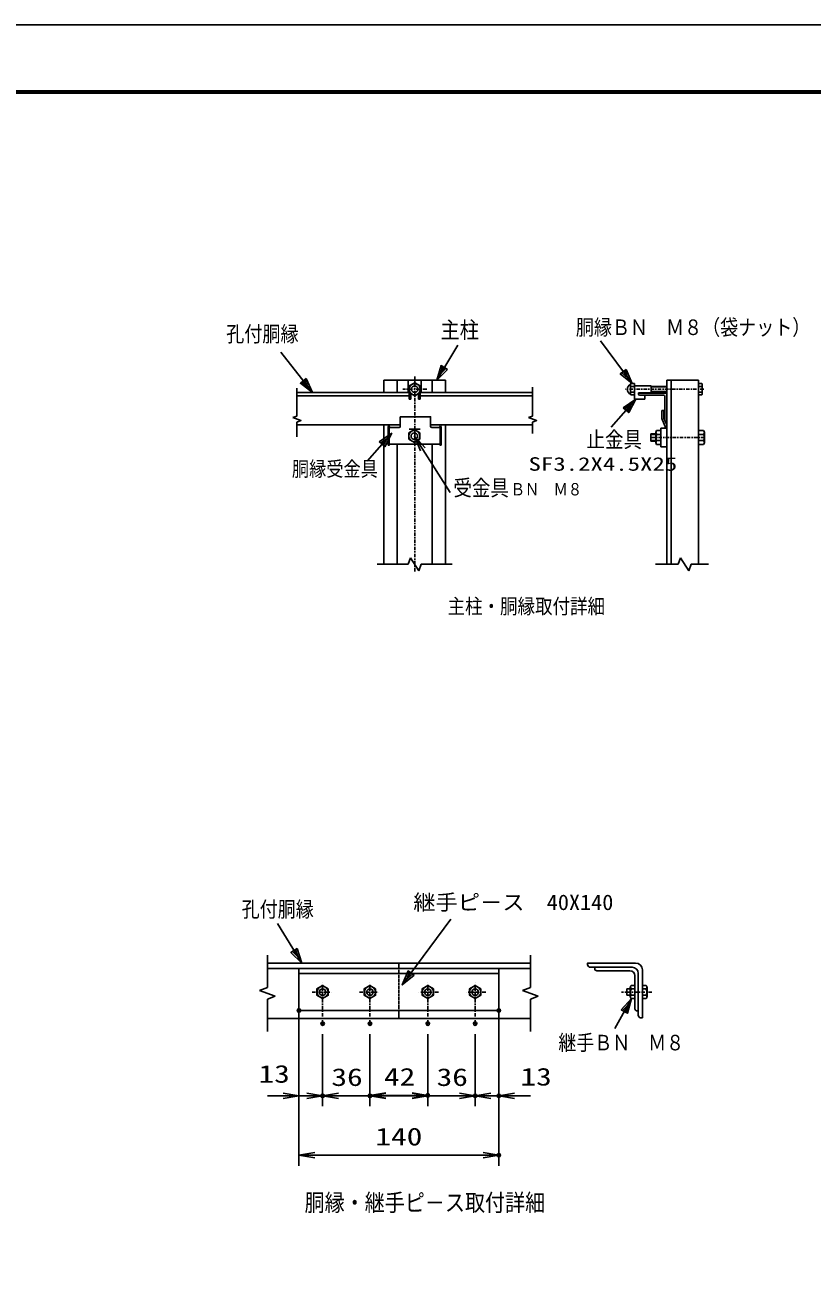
# Model space of a CAD drawing. Units: millimetres, scale not verified. Extents: x -4455 to 4455, y -3150 to 3150.
# Drawn here: x 372 to 2617, y -396 to 3150 of the extents above; entities that cross this region are included whole.
import ezdxf
from ezdxf.enums import TextEntityAlignment as Align

# ---------------------------------------------------------------- set-up
doc = ezdxf.new("R2010")
doc.units = ezdxf.units.MM
doc.header["$LTSCALE"] = 20
doc.header["$PDMODE"] = 32
doc.header["$PDSIZE"] = 10
doc.linetypes.add('USER2', pattern=[1.01, 0.5, -0.25, 0.01, -0.25])
doc.linetypes.add('USER3', pattern=[0.26, 0.01, -0.25])
for name, color, linetype, lineweight in [('0-0_1', 7, 'Continuous', 25), ('0-1_2', 7, 'Continuous', 25), ('0-2_0', 7, 'Continuous', 25), ('0-4_EXTCNT-LMEC0', 4, 'Continuous', 25), ('0-6_WAKU', 7, 'Continuous', 25)]:
    doc.layers.add(name, color=color, linetype=linetype, lineweight=lineweight)
doc.layers.add('0-5_DEFPOINTS', color=7, linetype='Continuous')
doc.styles.add('ＭＳ ゴシック', font='')
doc.styles.get('ＭＳ ゴシック').set_extended_font_data('MS Gothic')

# ---------------------------------------------------------------- blocks, each defined once
blk = doc.blocks.new('C18')
at = {"layer": '0-0_1', "color": 4}
blk.add_line((116624.1, 104388.2), (114811.1, 106684), dxfattribs=at)
blk.add_lwpolyline([(116268.3, 105177.6), (116624.1, 104388.2), (115938.7, 104917.3)], close=True, dxfattribs=at)
blk.add_lwpolyline([(116185.9, 105112.5), (116363.8, 104717.8), (116021.1, 104982.3)], dxfattribs=at)
blk = doc.blocks.new('C19')
at = {"layer": '0-0_1', "color": 4}
blk.add_line((123707.5, 105095.7), (124907.8, 107079.9), dxfattribs=at)
blk.add_lwpolyline([(124322, 105705.7), (123707.5, 105095.7), (123962.6, 105923.1)], close=True, dxfattribs=at)
blk.add_lwpolyline([(124232.1, 105760.1), (123924.9, 105455.1), (124052.5, 105868.8)], dxfattribs=at)
blk = doc.blocks.new('C20')
at = {"layer": '0-0_1', "color": 4}
blk.add_line((135061, 104010.5), (133661.3, 102411.8), dxfattribs=at)
blk.add_lwpolyline([(134349.7, 103516.8), (135061, 104010.5), (134665.7, 103240.2)], close=True, dxfattribs=at)
blk.add_lwpolyline([(134428.7, 103447.7), (134784.4, 103694.5), (134586.7, 103309.3)], dxfattribs=at)
blk = doc.blocks.new('C21')
at = {"layer": '0-0_1', "color": 4}
blk.add_line((134851.1, 104894.6), (133050.8, 107334.7), dxfattribs=at)
blk.add_lwpolyline([(134521.3, 105695.2), (134851.1, 104894.6), (134183.4, 105445.9)], close=True, dxfattribs=at)
blk.add_lwpolyline([(134436.8, 105632.9), (134601.7, 105232.6), (134267.9, 105508.2)], dxfattribs=at)
blk = doc.blocks.new('DARROWS')
at = {"layer": '0-2_0', "color": 2}
blk.add_line((0, 0), (-19.982, 0), dxfattribs=at)
blk.add_lwpolyline([(-20, -3.333), (0, 0), (-20, 3.333)], dxfattribs=at)

msp = doc.modelspace()

# ---------------------------------------------------------------- linework, layer by layer
at = {"layer": '0-0_1'}
for p, q in [((1571.27, 2137.66), (1395.2, 2137.66)), ((1395.2, 2137.66), (1395.2, 2102.28)), ((1433.76, 2137.66), (1433.76, 2102.28)), ((1464.61, 2102.28), (1464.61, 2137.66)), ((1501.86, 2102.28), (1501.86, 2137.66)), ((1532.71, 2137.66), (1532.71, 2102.28)), ((1571.27, 2137.66), (1571.27, 2102.28)), ((2292.27, 2137.66), (2202.27, 2137.66)), ((2202.27, 2137.66), (2202.27, 1612.66)), ((2214.27, 2137.66), (2214.27, 1612.66)), ((2292.27, 2137.66), (2292.27, 1612.66)), ((1467.11, 2102.28), (1147.28, 2102.28)), ((1467.11, 2092.5), (1147.28, 2092.5)), ((1467.11, 2120.79), (1467.11, 2083.4)), ((1467.11, 2102.16), (1483.24, 2092.85)), ((1472.11, 2099.28), (1472.11, 2083.4)), ((1483.24, 2092.85), (1499.36, 2102.16)), ((1494.36, 2083.4), (1494.36, 2099.28)), ((1499.36, 2083.4), (1499.36, 2120.79)), ((1819.19, 2102.28), (1499.36, 2102.28)), ((1819.19, 2092.5), (1499.36, 2092.5)), ((2158.07, 2121.57), (2109.84, 2121.57)), ((2121.9, 2097.46), (2121.9, 2101.48)), ((2158.07, 2101.48), (2121.9, 2101.48)), ((2198.25, 2100.48), (2121.9, 2100.48)), ((2193.23, 2094.45), (2124.91, 2094.45)), ((2139.98, 2083.4), (2139.98, 2094.45)), ((2158.07, 2121.57), (2158.07, 2101.48)), ((1472.11, 2083.4), (1467.11, 2083.4)), ((1499.36, 2083.4), (1494.36, 2083.4)), ((2196.25, 2091.43), (2196.25, 2023.12)), ((2188.21, 2051.24), (2188.21, 2027.93)), ((2194.24, 2051.24), (2188.21, 2051.24)), ((2188.21, 2027.93), (2199.66, 2000.71)), ((2194.24, 2051.24), (2194.24, 2029.14)), ((2194.24, 2029.14), (2202.27, 2010.04)), ((1442.34, 2009.7), (1147.28, 2009.7)), ((1395.19, 2009.7), (1395.2, 1612.66)), ((1482.29, 1996.72), (1466.16, 1987.41)), ((1498.41, 1987.41), (1482.29, 1996.72)), ((1819.19, 2009.7), (1528.76, 2009.7)), ((1571.27, 2009.7), (1571.27, 1612.66)), ((2170.98, 1988.38), (2170.98, 1959.71)), ((2185.65, 1994.04), (2173.38, 1994.04)), ((2185.65, 2000.71), (2185.65, 1947.38)), ((2202.27, 2000.71), (2185.65, 2000.71)), ((2202.27, 2020.1), (2199.26, 2020.1)), ((2307.24, 1994.04), (2292.31, 1994.04)), ((2309.64, 1988.38), (2309.64, 1959.7)), ((1433.76, 1954.97), (1433.76, 1612.66)), ((1466.16, 1968.78), (1482.29, 1959.47)), ((1482.29, 1959.47), (1498.41, 1968.78)), ((1532.71, 1954.97), (1532.71, 1612.66)), ((2170.98, 1984.71), (2156.32, 1984.71)), ((2156.32, 1984.71), (2156.32, 1963.38)), ((2170.98, 1963.38), (2156.32, 1963.38)), ((2185.65, 1982.71), (2173.38, 1982.71)), ((2185.65, 1965.38), (2173.38, 1965.38)), ((2185.65, 1954.04), (2173.38, 1954.04)), ((2307.23, 1982.71), (2292.31, 1982.71)), ((2307.25, 1965.38), (2292.31, 1965.38)), ((2307.29, 1954.04), (2292.31, 1954.04)), ((2202.27, 1947.38), (2185.65, 1947.38)), ((1063.27, 475.95), (1813.27, 475.95)), ((1438.27, 460.95), (1438.27, 475.95)), ((1063.27, 460.95), (1813.27, 460.95)), ((1153.27, 340.95), (1153.27, 460.95)), ((1153.27, 445.95), (1723.27, 445.95)), ((1723.27, 340.95), (1723.27, 460.95)), ((2098.28, 402.76), (2088.06, 402.76)), ((2111.18, 412.07), (2101.28, 412.07)), ((2111.18, 402.76), (2101.28, 402.76)), ((2142.96, 412.07), (2132.8, 412.07)), ((2142.8, 402.76), (2132.8, 402.76)), ((2145.87, 407.46), (2145.87, 379.53)), ((2098.28, 384.14), (2088.06, 384.14)), ((2111.18, 384.14), (2101.28, 384.14)), ((2111.18, 374.83), (2101.28, 374.83)), ((2142.91, 384.14), (2132.8, 384.14)), ((2142.85, 374.83), (2132.8, 374.83)), ((1153.27, 340.95), (1723.27, 340.95)), ((1153.27, 340.95), (1153.27, 310.95)), ((1438.27, 318.45), (1438.27, 340.95)), ((1723.27, 340.95), (1723.27, 310.95)), ((1063.27, 318.45), (1813.27, 318.45))]:
    msp.add_line(p, q, dxfattribs=at)
at = {"layer": '0-0_1', "color": 4, "linetype": 'USER2'}
for p, q in [((1483.23, 2147.6), (1483.23, 1587.2)), ((1517.47, 2111.47), (1449.52, 2111.47)), ((2307.66, 2111.53), (2084.4, 2111.53)), ((2309.64, 1974.04), (2153.35, 1974.04)), ((1190.77, 393.45), (1250.77, 393.45)), ((1220.77, 303.45), (1220.77, 423.45)), ((1325.77, 393.45), (1385.77, 393.45)), ((1355.77, 303.45), (1355.77, 423.45)), ((1550.77, 393.45), (1490.77, 393.45)), ((1520.77, 303.45), (1520.77, 423.45)), ((1685.77, 393.45), (1625.77, 393.45)), ((1655.77, 303.45), (1655.77, 423.45)), ((2160, 393.45), (2073.18, 393.45))]:
    msp.add_line(p, q, dxfattribs=at)
at = {"layer": '0-0_1', "color": 4}
for p, q in [((1147.28, 2114.44), (1147.28, 2050.35)), ((1819.19, 2117.32), (1819.19, 2046.34)), ((1135.53, 2030.81), (1147.28, 2035.08)), ((1807.45, 2030.81), (1819.19, 2035.08)), ((1819.19, 2042.07), (1819.19, 2035.08)), ((1819.19, 2017.98), (1819.19, 1985.72)), ((2170.98, 1982.58), (2156.32, 1982.58)), ((2170.98, 1965.51), (2156.32, 1965.51)), ((1464.61, 1612.66), (1471.39, 1631.28)), ((1495.08, 1594.03), (1471.39, 1631.28)), ((2234.39, 1612.66), (2241.17, 1631.28)), ((2264.86, 1594.03), (2241.17, 1631.28)), ((1464.61, 1612.66), (1376.57, 1612.66)), ((1495.08, 1594.03), (1501.86, 1612.66)), ((1589.9, 1612.66), (1501.86, 1612.66)), ((2234.39, 1612.66), (2170.4, 1612.66)), ((2264.86, 1594.03), (2271.63, 1612.66)), ((2320.96, 1612.66), (2271.63, 1612.66)), ((1161.28, 475.95), (1092.01, 588.43)), ((1447.99, 413.69), (1586.52, 601.08)), ((1063.27, 406.08), (1063.27, 498.45)), ((1813.27, 406.08), (1813.27, 498.45)), ((1040.77, 397.89), (1063.27, 406.08)), ((1040.77, 397.89), (1085.77, 381.51)), ((1790.77, 397.89), (1813.27, 406.08)), ((1790.77, 397.89), (1835.77, 381.51)), ((1063.27, 373.32), (1085.77, 381.51)), ((1063.27, 280.95), (1063.27, 373.32)), ((1813.27, 373.32), (1835.77, 381.51)), ((1813.27, 280.95), (1813.27, 373.32)), ((2101.28, 374.83), (2053.95, 289.57)), ((1723.27, 310.95), (1723.27, 78.45))]:
    msp.add_line(p, q, dxfattribs=at)
at = {"layer": '0-0_1', "color": 4, "linetype": 'USER3'}
msp.add_line((1438.27, 340.95), (1438.27, 460.95), dxfattribs=at)
at = {"layer": '0-0_1'}
for points in [[(1499.36, 2120.79), (1483.24, 2130.1), (1467.11, 2120.79)], [(2109.84, 2095.45), (2109.84, 2083.4), (2139.98, 2083.4)]]:
    msp.add_lwpolyline(points, dxfattribs=at)
at = {"layer": '0-0_1', "color": 4}
for points in [[(1135.53, 2030.81), (1159.02, 2022.26), (1147.28, 2017.98)], [(1807.45, 2030.81), (1830.94, 2022.26), (1819.19, 2017.98)], [(1143.72, 514.47), (1150.27, 493.83), (1134.78, 508.96)], [(1477.18, 444.34), (1460.47, 430.58), (1468.73, 450.58)], [(2076.3, 340.66), (2091.09, 356.47), (2085.48, 335.56)]]:
    msp.add_lwpolyline(points, dxfattribs=at)
for points in [[(1148.19, 517.22), (1161.28, 475.95), (1130.31, 506.21)], [(1481.4, 441.22), (1447.99, 413.69), (1464.51, 453.7)], [(2071.71, 343.21), (2101.28, 374.83), (2090.07, 333.01)]]:
    msp.add_lwpolyline(points, close=True, dxfattribs=at)
at = {"layer": '0-0_1'}
for points in [[(1236.9, 402.76), (1220.77, 412.08), (1204.64, 402.76), (1204.64, 384.14), (1220.77, 374.83), (1236.9, 384.14)], [(1371.9, 402.76), (1355.77, 412.08), (1339.64, 402.76), (1339.64, 384.14), (1355.77, 374.83), (1371.9, 384.14)], [(1536.9, 402.76), (1520.77, 412.08), (1504.64, 402.76), (1504.64, 384.14), (1520.77, 374.83), (1536.9, 384.14)], [(1671.9, 402.76), (1655.77, 412.08), (1639.64, 402.76), (1639.64, 384.14), (1655.77, 374.83), (1671.9, 384.14)]]:
    msp.add_lwpolyline(points, close=True, dxfattribs=at)
for centre, radius in [((1483.24, 2111.47), 16.13), ((1483.24, 2111.47), 9.31), ((1482.29, 1978.09), 16.13), ((1482.29, 1978.09), 9.31), ((1220.77, 393.45), 16.13), ((1220.77, 393.45), 9.31), ((1355.77, 393.45), 16.13), ((1355.77, 393.45), 9.31), ((1520.77, 393.45), 16.13), ((1520.77, 393.45), 9.31), ((1655.77, 393.45), 16.13), ((1655.77, 393.45), 9.31)]:
    msp.add_circle(centre, radius, dxfattribs=at)
for centre, radius, start, end in [((2104.68, 2111.26), 15.29, 113.49934, 245.97135), ((2124.91, 2097.46), 3.01, 180.01749, 270), ((2193.23, 2091.43), 3.01, 0, 90), ((2198.25, 2096.46), 4.02, 0, 90), ((2199.26, 2023.08), 3.01, 179.99992, 270), ((2178.69, 1988.39), 7.75, 133.23149, 226.94679), ((2301.93, 1988.39), 7.75, 313.05395, 46.76926), ((2187.93, 1974), 16.94, 149.07794, 210.64148), ((2179.18, 1959.67), 8.14, 135.46316, 224.1324), ((2292.7, 1974), 16.94, 329.3584, 30.92194), ((2301.44, 1959.67), 8.14, 315.86685, 44.53607), ((2103.5, 446.65), 17.58, 0, 90), ((2113.27, 456.42), 19.54, 0, 90), ((2097.25, 440.4), 13.93, 0, 90), ((2114.28, 393.36), 15.99, 144.11156, 215.34194), ((2104.02, 407.5), 5.52, 120.9258, 239.92639), ((2129.87, 393.36), 15.99, 324.65771, 35.88809), ((2140.12, 407.5), 5.52, 300.07333, 59.07392), ((2103.55, 379.56), 5.21, 116.37906, 244.40222), ((2140.6, 379.56), 5.21, 295.59689, 63.62006)]:
    msp.add_arc(centre, radius, start, end, dxfattribs=at)
at = {"layer": '0-1_2'}
for p, q in [((2098.59, 2125.45), (2099.83, 2127.6)), ((2098.59, 2125.45), (2098.59, 2097.61)), ((2098.59, 2097.61), (2099.83, 2095.45)), ((2109.84, 2119.56), (2099.73, 2119.56)), ((2109.84, 2127.6), (2099.83, 2127.6)), ((2109.84, 2103.49), (2099.83, 2103.49)), ((2109.84, 2095.45), (2099.83, 2095.45)), ((2109.84, 2127.6), (2109.84, 2095.45)), ((2109.84, 2119.57), (2109.84, 2103.49)), ((2202.27, 2119.57), (2158.07, 2119.56)), ((2202.27, 2103.49), (2158.07, 2103.49)), ((2292.27, 2127.6), (2292.27, 2095.32)), ((2292.27, 2127.6), (2302.32, 2127.6)), ((2292.27, 2119.53), (2302.32, 2119.53)), ((2292.27, 2103.39), (2302.32, 2103.39)), ((2292.27, 2095.32), (2302.32, 2095.32)), ((2303.57, 2125.44), (2302.32, 2127.6)), ((2303.57, 2097.48), (2302.32, 2095.32)), ((2303.57, 2125.44), (2303.57, 2097.48)), ((2292.31, 1986.95), (2292.31, 1961.12)), ((2103.5, 464.23), (1984.33, 464.23)), ((1996.63, 463.61), (1996.63, 460.52)), ((2097.25, 454.33), (2002.82, 454.33)), ((2111.18, 345.97), (2111.18, 440.4)), ((2121.08, 327.48), (2121.08, 446.65)), ((2132.8, 456.42), (2132.8, 319.66)), ((2088.06, 402.76), (2088.06, 384.14)), ((2098.28, 407.42), (2098.28, 379.48)), ((2111.18, 409.58), (2111.18, 377.33)), ((2132.8, 409.58), (2132.8, 377.33)), ((2120.47, 339.78), (2117.37, 339.78)), ((2132.8, 319.66), (2128.9, 319.66))]:
    msp.add_line(p, q, dxfattribs=at)
at = {"layer": '0-1_2', "color": 4}
for p, q in [((2202.27, 2117.96), (2158.07, 2117.96)), ((2202.27, 2105.1), (2158.07, 2105.1))]:
    msp.add_line(p, q, dxfattribs=at)
at = {"layer": '0-1_2'}
msp.add_lwpolyline([(2113.27, 475.95), (1976.51, 475.95), (1976.51, 472.05)], dxfattribs=at)
for centre, radius, start, end in [((2113.12, 2125.45), 14.61, 179.99992, 203.62862), ((2113.12, 2097.61), 14.53, 156.03488, 179.99992), ((2127.58, 2111.77), 28.93, 164.30701, 196.61107), ((2288.98, 2125.44), 14.59, 336.1131, 0), ((2276.96, 2111.46), 26.62, 342.35559, 17.65405), ((2288.98, 2097.49), 14.59, 0, 23.88546), ((1984.33, 472.05), 7.81, 179.99992, 270), ((2002.82, 460.52), 6.19, 179.99992, 270), ((2117.37, 345.97), 6.19, 179.99992, 270), ((2128.9, 327.48), 7.81, 179.99992, 270)]:
    msp.add_arc(centre, radius, start, end, dxfattribs=at)
at = {"layer": '0-2_0'}
for p, q in [((1442.34, 2033.04), (1442.34, 2005.91)), ((1407.32, 1953.84), (1407.32, 2004.23)), ((1410.05, 2006.23), (1409.32, 2006.23)), ((1409.32, 2006.23), (1410.05, 2006.23)), ((1410.53, 2000.91), (1410.53, 1956.97)), ((1412.05, 2002.91), (1412.05, 2004.23)), ((1439.34, 2002.91), (1412.53, 2002.91)), ((1466.16, 1987.41), (1466.16, 1968.78)), ((1467.5, 1997.46), (1499.32, 1997.46)), ((1467.5, 1997.46), (1467.5, 1997.41)), ((1467.5, 1997.41), (1499.32, 1997.41)), ((1498.41, 1987.41), (1498.41, 1968.78)), ((1499.32, 1997.46), (1499.32, 1997.41)), ((1554.4, 2002.91), (1531.76, 2002.91)), ((1554.4, 2002.86), (1554.4, 2002.91)), ((1554.42, 2002.91), (1554.42, 2004.23)), ((1555.94, 2000.91), (1555.94, 1956.97)), ((1557.15, 2006.23), (1556.42, 2006.23)), ((1556.42, 2006.23), (1557.15, 2006.23)), ((1559.15, 1953.84), (1559.15, 2004.23)), ((1409.3, 1952.12), (1410.05, 1952.12)), ((1412.05, 1954.12), (1412.05, 1954.97)), ((1554.42, 1954.12), (1554.42, 1954.97)), ((1557.17, 1952.12), (1556.42, 1952.12))]:
    msp.add_line(p, q, dxfattribs=at)
at = {"layer": '0-2_0', "color": 1}
for p, q in [((1153.27, 310.95), (1153.27, 67.87)), ((1153.27, 310.95), (1153.27, -101.55)), ((1723.27, 310.95), (1723.27, 67.87)), ((1723.27, 310.95), (1723.27, -101.55)), ((1220.77, 273.45), (1220.77, 67.87)), ((1220.77, 273.45), (1220.77, 67.87)), ((1355.77, 273.45), (1355.77, 67.87)), ((1355.77, 273.45), (1355.77, 68.87)), ((1520.77, 273.45), (1520.77, 68.87)), ((1520.77, 273.45), (1520.77, 67.87)), ((1655.77, 273.45), (1655.77, 67.87)), ((1655.77, 273.45), (1655.77, 67.87))]:
    msp.add_line(p, q, dxfattribs=at)
at = {"layer": '0-2_0', "color": 2}
for p, q in [((1108.27, 97.87), (1063.27, 97.87)), ((1175.77, 97.87), (1130.77, 97.87)), ((1153.27, 97.87), (1220.77, 97.87)), ((1220.77, 97.87), (1355.77, 97.87)), ((1265.77, 97.87), (1310.77, 97.87)), ((1400.77, 98.87), (1475.77, 98.87)), ((1400.77, 97.87), (1445.77, 97.87)), ((1475.77, 97.87), (1430.77, 97.87)), ((1520.77, 97.87), (1655.77, 97.87)), ((1610.77, 97.87), (1565.77, 97.87)), ((1655.77, 97.87), (1723.27, 97.87)), ((1700.77, 97.87), (1745.77, 97.87)), ((1768.27, 97.87), (1813.27, 97.87)), ((1198.27, -71.55), (1678.27, -71.55))]:
    msp.add_line(p, q, dxfattribs=at)
at = {"layer": '0-2_0'}
for points in [[(1528.76, 2005.91), (1528.76, 2033.04), (1442.34, 2033.04)], [(1412.53, 1954.97), (1554.4, 1954.97), (1554.4, 1955.02)]]:
    msp.add_lwpolyline(points, dxfattribs=at)
for centre, radius, start, end in [((1409.32, 2004.23), 2, 90, 180), ((1410.05, 2004.23), 2, 0, 90), ((1412.53, 2000.91), 2, 90, 180), ((1439.34, 2005.91), 3, 270, 0), ((1531.76, 2005.91), 3, 180, 270), ((1553.94, 2000.91), 2, 0, 90), ((1556.42, 2004.23), 2, 90, 180), ((1557.15, 2004.23), 2, 0, 90), ((1409.3, 1954.12), 2, 188.18645, 270), ((1410.05, 1954.12), 2, 270, 0), ((1412.53, 1956.97), 2, 180, 270), ((1553.94, 1956.97), 2, 270, 0), ((1556.42, 1954.12), 2, 180, 270), ((1557.17, 1954.12), 2, 270, 351.81355)]:
    msp.add_arc(centre, radius, start, end, dxfattribs=at)
at = {"layer": '0-4_EXTCNT-LMEC0'}
for p, q in [((1147.28, 2050.35), (1147.28, 2035.08)), ((1819.19, 2046.34), (1819.19, 2042.07)), ((1147.28, 2017.98), (1147.28, 1976.29))]:
    msp.add_line(p, q, dxfattribs=at)
at = {"layer": '0-4_EXTCNT-LMEC0', "color": 2}
msp.add_line((1506.36, 1940.07), (1584.17, 1817.14), dxfattribs=at)
at = {"layer": '0-5_DEFPOINTS'}
for p in [(1153.27, 340.95), (1723.27, 340.95), (1220.77, 303.45), (1355.77, 303.45), (1520.77, 303.45), (1655.77, 303.45), (1220.77, 97.87), (1355.77, 97.87), (1520.77, 98.87), (1655.77, 97.87), (1723.27, 97.87), (1723.27, -71.55)]:
    msp.add_point(p, dxfattribs=at)
at = {"layer": '0-6_WAKU', "color": 3}
msp.add_lwpolyline([(-4455, 3150), (4455, 3150), (4455, -3150), (-4455, -3150)], close=True, dxfattribs=at)
at = {"layer": '0-6_WAKU'}
for points in [[(-4155, 2962.5), (4155, 2962.5), (4155, -2962.5), (-4155, -2962.5)], [(-4153.13, 2960.62), (4153.12, 2960.62), (4153.12, -2960.63), (-4153.13, -2960.63)], [(-4151.25, 2958.75), (4151.25, 2958.75), (4151.25, -2958.75), (-4151.25, -2958.75)], [(-4149.38, 2956.87), (4149.37, 2956.87), (4149.37, -2956.88), (-4149.38, -2956.88)], [(-4147.5, 2955), (4147.5, 2955), (4147.5, -2955), (-4147.5, -2955)]]:
    msp.add_lwpolyline(points, close=True, dxfattribs=at)

# ---------------------------------------------------------------- block references
at = {"layer": '0-2_0'}
for name, p, xscale, yscale in [('C19', (-4639.41, -3117.13), 0.05, 0.05), ('C21', (-4639.41, -3117.13), 0.05, 0.05), ('C18', (-4639.41, -3117.13), 0.05, 0.05), ('C20', (-4639.41, -3117.13), 0.05, 0.05), ('C20', (-5335.42, -3214.45), 0.05, 0.05), ('DARROWS', (1153.27, 97.87), 2.25, 2.25), ('DARROWS', (1220.77, 97.87), 2.25, 2.25), ('DARROWS', (1520.77, 98.87), 2.25, 2.25), ('DARROWS', (1520.77, 97.87), 2.25, 2.25), ('DARROWS', (1655.77, 97.87), 2.25, 2.25), ('DARROWS', (1723.27, -71.55), 2.25, 2.25)]:
    msp.add_blockref(name, p, dxfattribs=dict(at, xscale=xscale, yscale=yscale))
at = {"layer": '0-2_0', "xscale": 2.25, "yscale": 2.25, "rotation": 180}
for p in [(1220.77, 97.87), (1355.77, 98.87), (1355.77, 97.87), (1655.77, 97.87), (1723.27, 97.87), (1153.27, -71.55)]:
    msp.add_blockref('DARROWS', p, dxfattribs=at)
at = {"layer": '0-4_EXTCNT-LMEC0', "xscale": 2.25, "yscale": 2.25, "rotation": 122.33519}
msp.add_blockref('DARROWS', (1482.29, 1978.09), dxfattribs=at)

# ---------------------------------------------------------------- texts
at = {"layer": '0-0_1', "color": 4, "style": 'ＭＳ ゴシック'}
for s, height, width, p in [('主柱', 47.36, 0.85, (1556.94, 2242.76)), ('胴縁ＢＮ\u3000Ｍ８（袋ナット）', 44.37, 0.85, (1942.92, 2252.64)), ('孔付胴縁', 44.57, 0.85, (945.58, 2233.44)), ('止金具', 45.45, 0.85, (1973.41, 1931.96)), ('胴縁受金具', 42.29, 0.85, (1133.09, 1850.7)), ('受金具', 45.45, 0.85, (1593.88, 1794.16)), ('ＢＮ\u3000Ｍ８', 35.18, 0.85, (1756.92, 1798.38)), ('主柱・胴縁取付詳細', 43.02, 0.85, (1577.1, 1458.62)), ('継手ピ－ス\u300040X140', 44.3, 1.05, (1479.29, 613.82)), ('孔付胴縁', 44.33, 0.85, (989.87, 593.99)), ('継手ＢＮ\u3000Ｍ８', 44.2, 0.85, (1892.99, 213.96)), ('胴縁・継手ピ－ス取付詳細', 49.32, 0.85, (1169.21, -246.03))]:
    msp.add_text(s, height=height, dxfattribs=dict(at, width=width)).set_placement(p, align=Align.BOTTOM_LEFT)
at = {"layer": '0-2_0', "color": 3, "style": 'ＭＳ ゴシック', "width": 1.3}
for s, p in [('13', (1037.91, 119.91)), ('36', (1245.77, 110.66)), ('42', (1395.77, 111.66)), ('36', (1545.77, 110.66)), ('13', (1784.91, 111.91)), ('140', (1371.33, -58.76))]:
    msp.add_text(s, height=50.44, dxfattribs=at).set_placement(p, align=Align.BOTTOM_LEFT)
at = {"layer": '0-4_EXTCNT-LMEC0', "style": 'ＭＳ ゴシック', "width": 1.35}
msp.add_text('SF3.2X4.5X25', height=38.48, dxfattribs=at).set_placement((1807.97, 1867.72), align=Align.BOTTOM_LEFT)

doc.saveas('drawing.dxf')
